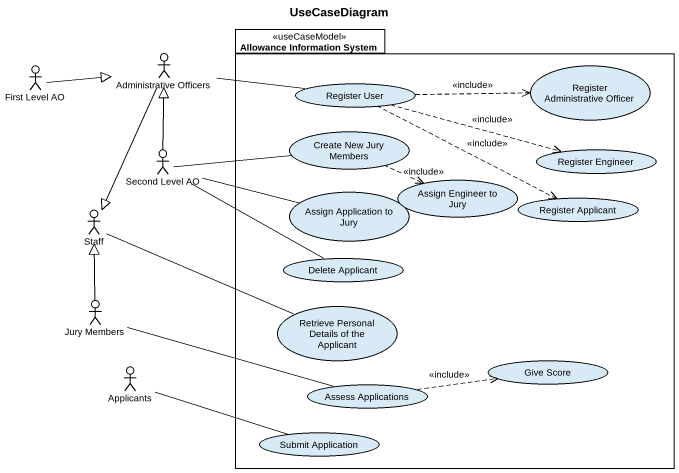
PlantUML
@startuml
title UseCaseDiagram
package "Allowance Information System" as Allowance_Information_System <<useCaseModel>> {
  usecase "Register Administrative Officer" as Register_Administrative
  usecase "Register User" as Register_User
  usecase "Create New Jury Members" as Create_New_Jury_Members
  usecase "Assign Engineer to Jury" as Assign_Engineer_to_Jury
  usecase "Register Engineer" as Register_Engineer
  usecase "Assign Application to Jury" as Assign_Application_to_Jury
  usecase "Register Applicant" as Register_Applicant
  usecase "Delete Applicant" as Delete_Applicant
  usecase "Retrieve Personal Details of the Applicant" as Retrieve_Personal_Details
  usecase "Give Score" as Give_Score
  usecase "Assess Applications" as Assess_Applications
  usecase "Submit Application" as Submit_Application
}
actor "First Level AO" as First_Level_AO
actor "Administrative Officers" as Administrative_Officers
actor "Second Level AO" as Second_Level_AO
actor Staff
actor "Jury Members" as Jury_Members
actor Applicants
First_Level_AO -right-|> Administrative_Officers
Administrative_Officers -right- Register_User
Administrative_Officers --|> Staff
Register_User .right.> Register_Administrative : <<include>>
Register_User .right.> Register_Engineer : <<include>>
Register_User .right.> Register_Applicant : <<include>>
Create_New_Jury_Members .right.> Assign_Engineer_to_Jury : <<include>>
Second_Level_AO -up-|> Administrative_Officers
Second_Level_AO -right- Create_New_Jury_Members
Second_Level_AO -right- Assign_Application_to_Jury
Second_Level_AO -right- Delete_Applicant
Staff -right- Retrieve_Personal_Details
Jury_Members -up-|> Staff
Jury_Members -right- Assess_Applications
Applicants -right- Submit_Application
Assess_Applications .right.> Give_Score : <<include>>
@enduml
